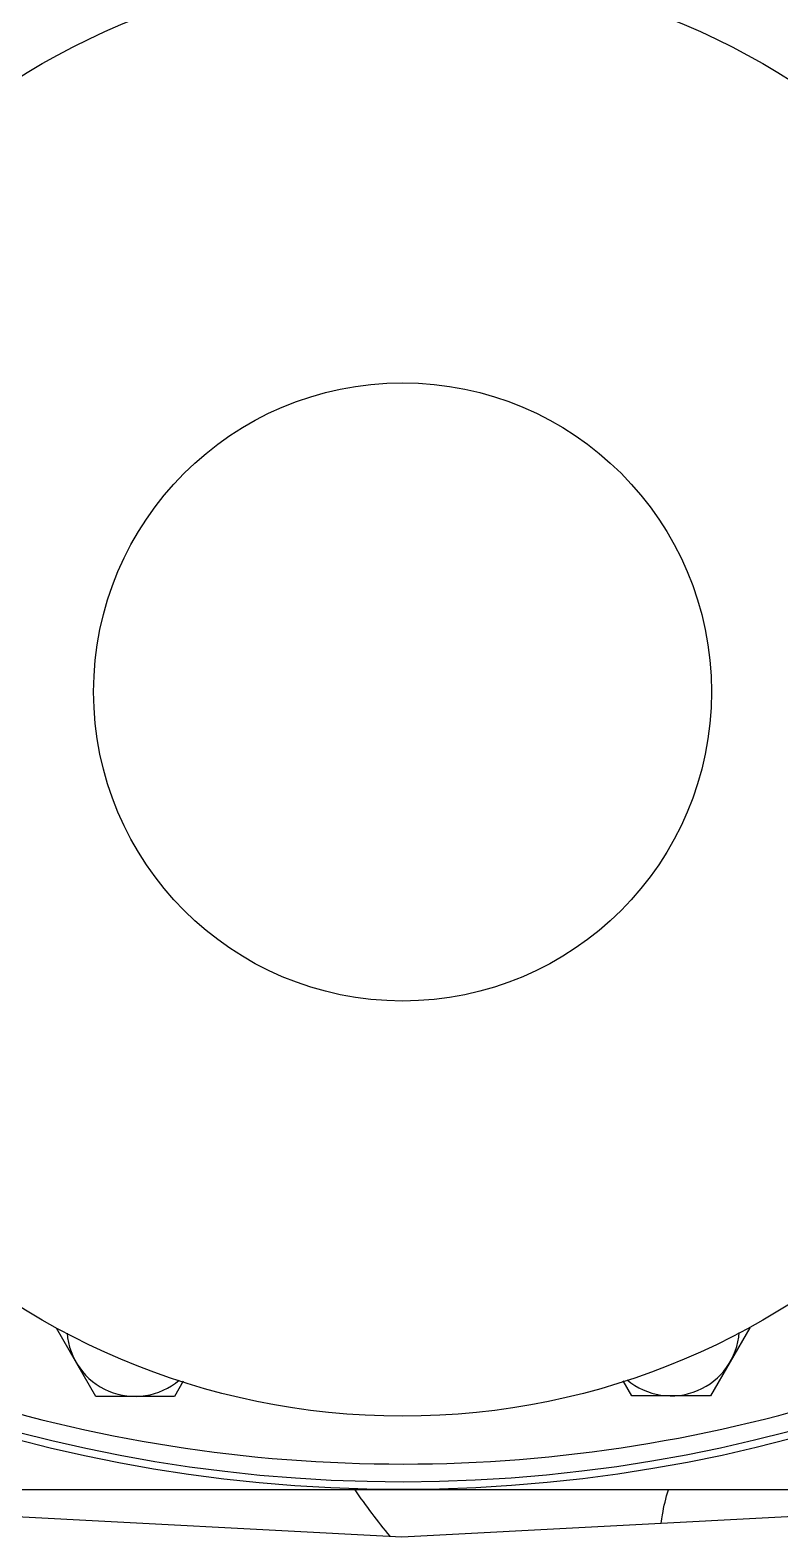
# Model space of a CAD drawing. Header units: millimetres. Extents: x 2513 to 2669, y 1505 to 1675.
# Drawn here: x 2525.158 to 2525.2847, y 1506.5348 to 1506.7893 of the extents above; entities that cross this region are included whole.
import ezdxf

# ---------------------------------------------------------------- set-up
doc = ezdxf.new("R2010")
doc.units = ezdxf.units.MM
doc.layers.add('02___PRT_ALL_AXES', color=7, linetype='Continuous')
doc.layers.add('AXES', color=7, linetype='Continuous')

msp = doc.modelspace()

# ---------------------------------------------------------------- linework, layer by layer
at = {"linetype": 'Continuous'}
for p, q in [((2525.069084504612, 1506.542799682843), (2525.220854698305, 1506.53484574403)), ((2525.220854698305, 1506.53484574403), (2525.372624891997, 1506.542799682843))]:
    msp.add_line(p, q, dxfattribs=at)
for centre, radius, start, end in [((2525.220854698305, 1506.797822846027), 0.254918951116987, 101.2011361508318, 78.89886385321802), ((2525.220854698305, 1506.797822846027), 0.2536602252505167, 101.2011361508318, 78.89886385321802), ((2525.220854698305, 1506.797822846027), 0.2506815859194569, 251.9834399629196, 288.116559701899), ((2525.306670974418, 1506.607328459826), 0.113845932391199, 214.5280011111807, 219.4738050464491)]:
    msp.add_arc(centre, radius, start, end, dxfattribs=at)
msp.add_open_spline([(2525.26462506487, 1506.537139681906), (2525.264694919398, 1506.537623042175), (2525.265005541105, 1506.539530637711), (2525.265453665607, 1506.541416202489), (2525.265868011111, 1506.542799717318)], degree=3, knots=[0, 0, 0, 0, 0.2527058137, 1, 1, 1, 1], dxfattribs=at)
at = {"layer": '02___PRT_ALL_AXES', "linetype": 'Continuous'}
for p, q in [((2525.169113112348, 1506.558572225641), (2525.162464116621, 1506.570088624059)), ((2525.279642682305, 1506.570167672294), (2525.272993686579, 1506.558651273877)), ((2525.183875489757, 1506.561108616521), (2525.1824111038, 1506.558572225641)), ((2525.259695695127, 1506.558651273877), (2525.258239158795, 1506.561174068805)), ((2525.1824111038, 1506.558572225641), (2525.169113112348, 1506.558572225641)), ((2525.272993686579, 1506.558651273877), (2525.259695695127, 1506.558651273877))]:
    msp.add_line(p, q, dxfattribs=at)
for centre, start, end in [((2525.175762108074, 1506.570088624059), 184.2090247677425, 310.3731042150118), ((2525.266344690853, 1506.570167672294), 229.7156486760435, 355.9224378698797)]:
    msp.add_arc(centre, 0.01151639841724371, start, end, dxfattribs=at)
at = {"layer": 'AXES', "linetype": 'Continuous'}
msp.add_line((2525.372624891997, 1506.542799682843), (2525.069084504612, 1506.542799682843), dxfattribs=at)
for radius in [0.122291809246346, 0.05219772345880624]:
    msp.add_circle((2525.220959682747, 1506.677519567292), radius, dxfattribs=at)

doc.saveas('drawing.dxf')
